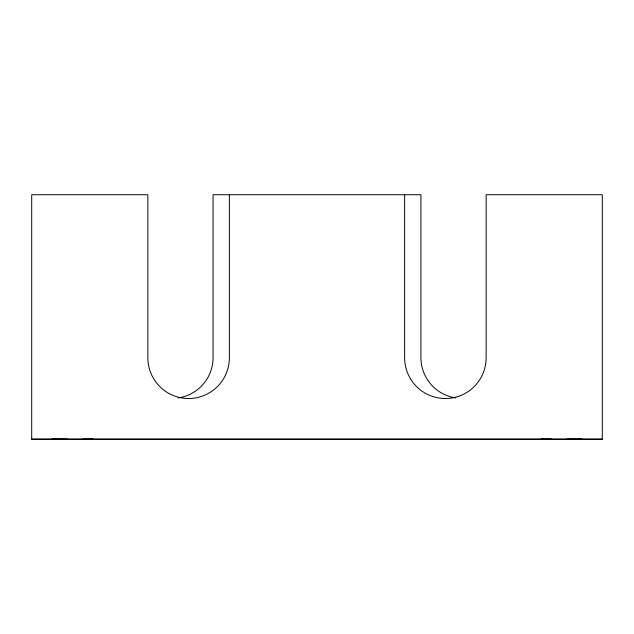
<?xml version="1.0" encoding="UTF-8"?>
<svg xmlns="http://www.w3.org/2000/svg" width="634" height="634" viewBox="0 0 634 634"><rect width="100%" height="100%" fill="white"/><g stroke="black" fill="none" stroke-linecap="round" stroke-linejoin="round"><path stroke-width="0.95" d="M52.773 439.116L52.075 439.116L67.18 439.108M52.773 439.259L52.075 439.259L54.809 439.267M92.144 439.116L92.833 439.116L82.65 439.124M92.144 439.259L92.833 439.259L90.107 439.259M541.856 439.116L541.167 439.116L551.35 439.124M581.227 439.116L581.925 439.116L566.82 439.108M541.856 439.259L541.167 439.259L543.893 439.259M581.227 439.259L581.925 439.259L579.191 439.267M31.7 439.108L602.3 439.108M404.627 194.725L404.627 357.758A40.758 40.758 0 0 0 445.385 398.517A40.758 40.758 0 0 0 486.143 357.758L486.143 194.725L602.3 194.725L602.3 439.275L31.7 439.275L31.7 194.725L147.857 194.725L147.857 357.758A40.758 40.758 0 0 0 188.615 398.517A40.758 40.758 0 0 0 229.373 357.758L229.373 194.725M455.886 397.938A40.758 40.758 0 0 1 420.928 357.6L420.928 194.725L213.072 194.725L213.072 357.6A40.758 40.758 0 0 1 178.114 397.938"/></g></svg>
